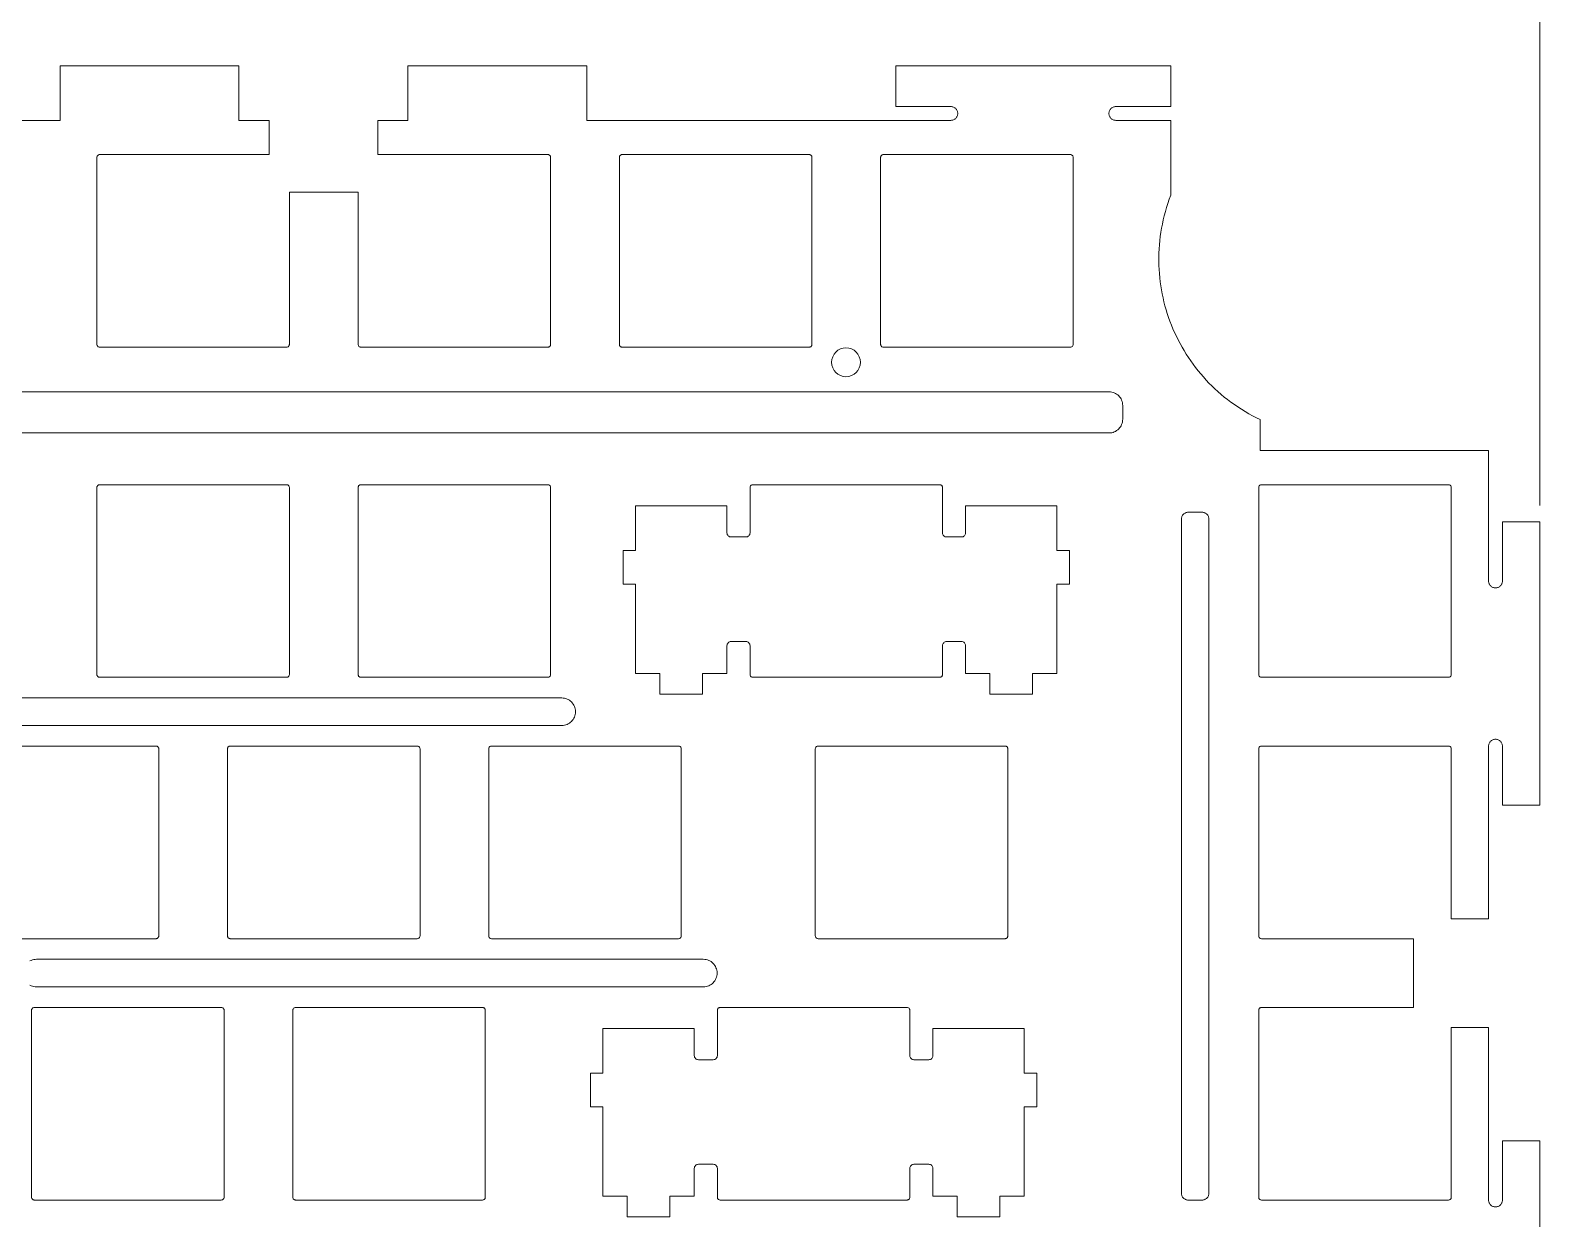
# Model space of a CAD drawing. Header units: millimetres. Extents: x 0 to 2822, y 422 to 2401.
# Drawn here: x 1634.9 to 2076.9, y 1585.1 to 1932.9 of the extents above; entities that cross this region are included whole.
import ezdxf

# ---------------------------------------------------------------- set-up
doc = ezdxf.new("R2010")
doc.units = ezdxf.units.MM

msp = doc.modelspace()

# ---------------------------------------------------------------- linework, layer by layer
at = {"color": 4, "lineweight": 0, "true_color": 0x00ffff}
msp.add_lwpolyline([(2076.881341, 1793.865687), (2076.881341, 2054.970631)], dxfattribs=at)
at = {"color": 7, "lineweight": 0}
for points in [[(1643.628885, 1922.451987), (1643.628885, 1906.540651)], [(1695.966431, 1922.451987), (1643.629026, 1922.451987)], [(1695.966431, 1906.540651), (1695.966431, 1922.451987)], [(1745.485883, 1922.451987), (1745.485883, 1906.540651)], [(1797.823783, 1922.451987), (1745.486024, 1922.451987)], [(1797.823783, 1906.540651), (1797.823783, 1922.451987)], [(1888.327475, 1922.452164), (1888.327475, 1910.566727)], [(1968.846922, 1922.452164), (1888.327511, 1922.452164)], [(1968.846922, 1922.452164), (1968.846922, 1910.566727)], [(1904.431569, 1910.566763), (1888.327616, 1910.566763)], [(1904.431216, 1906.540651), (1904.637013, 1906.551045), (1904.836877, 1906.581552), (1905.029795, 1906.63116), (1905.214752, 1906.698855), (1905.390737, 1906.783627), (1905.556735, 1906.884463), (1905.711734, 1907.000349), (1905.854719, 1907.130275), (1905.984677, 1907.273227), (1906.100596, 1907.428194), (1906.201461, 1907.594162), (1906.28626, 1907.77012), (1906.353978, 1907.955055), (1906.403603, 1908.147956), (1906.434121, 1908.347808), (1906.444519, 1908.553601), (1906.434121, 1908.759398), (1906.403603, 1908.959262), (1906.353978, 1909.152179), (1906.28626, 1909.337137), (1906.201461, 1909.513122), (1906.100596, 1909.67912), (1905.984677, 1909.834118), (1905.854719, 1909.977104), (1905.711734, 1910.107062), (1905.556735, 1910.222981), (1905.390737, 1910.323846), (1905.214752, 1910.408644), (1905.029795, 1910.476363), (1904.836877, 1910.525988), (1904.637013, 1910.556506), (1904.431216, 1910.566904)], [(1952.743181, 1910.566763), (1952.537388, 1910.556369), (1952.337535, 1910.525861), (1952.144635, 1910.476252), (1951.9597, 1910.408553), (1951.783742, 1910.323776), (1951.617773, 1910.222933), (1951.462807, 1910.107035), (1951.319855, 1909.977095), (1951.189929, 1909.834124), (1951.074042, 1909.679134), (1950.973207, 1909.513137), (1950.888435, 1909.337145), (1950.820739, 1909.152169), (1950.771131, 1908.959222), (1950.740624, 1908.759315), (1950.730231, 1908.55346), (1950.740624, 1908.347667), (1950.771131, 1908.147814), (1950.820739, 1907.954914), (1950.888435, 1907.769979), (1950.973207, 1907.594021), (1951.074042, 1907.428053), (1951.189929, 1907.273086), (1951.319855, 1907.130134), (1951.462807, 1907.000208), (1951.617773, 1906.884322), (1951.783742, 1906.783486), (1951.9597, 1906.698714), (1952.144635, 1906.631018), (1952.337535, 1906.581411), (1952.537388, 1906.550904), (1952.743181, 1906.54051)], [(1968.846922, 1910.566763), (1952.743322, 1910.566763)], [(1477.154639, 1906.540651), (1643.629061, 1906.540651)], [(1695.966431, 1906.540651), (1704.823623, 1906.540651)], [(1704.823764, 1906.540651), (1704.823764, 1896.527054)], [(1736.628868, 1906.540651), (1745.485707, 1906.540651)], [(1736.628868, 1896.526948), (1736.628868, 1906.540545)], [(1797.823783, 1906.540651), (1904.431463, 1906.540651)], [(1952.743181, 1906.540651), (1968.846781, 1906.540651)], [(1968.846922, 1906.540651), (1968.846922, 1884.617982)], [(1655.203347, 1896.526948), (1655.041136, 1896.510602), (1654.890036, 1896.463718), (1654.753291, 1896.389524), (1654.63414, 1896.291248), (1654.535826, 1896.17212), (1654.461588, 1896.035369), (1654.414668, 1895.884222), (1654.398308, 1895.721909)], [(1655.203347, 1896.526948), (1704.823658, 1896.526948)], [(1736.628868, 1896.526948), (1786.450615, 1896.526948)], [(1787.255584, 1895.721839), (1787.239238, 1895.88405), (1787.192354, 1896.035149), (1787.118159, 1896.171895), (1787.019884, 1896.291046), (1786.900756, 1896.38936), (1786.764004, 1896.463598), (1786.612858, 1896.510517), (1786.450545, 1896.526878)], [(1808.190757, 1896.526948), (1808.028445, 1896.510588), (1807.877298, 1896.463669), (1807.740546, 1896.389431), (1807.621418, 1896.291116), (1807.523143, 1896.171965), (1807.448949, 1896.03522), (1807.402064, 1895.884121), (1807.385719, 1895.721909)], [(1808.190757, 1896.526948), (1862.943985, 1896.526948)], [(1863.74913, 1895.721839), (1863.732784, 1895.88405), (1863.6859, 1896.035149), (1863.611706, 1896.171895), (1863.51343, 1896.291046), (1863.394302, 1896.38936), (1863.257551, 1896.463598), (1863.106404, 1896.510517), (1862.944091, 1896.526878)], [(1884.684269, 1896.526948), (1884.521956, 1896.510588), (1884.370809, 1896.463669), (1884.234057, 1896.389431), (1884.114929, 1896.291116), (1884.016654, 1896.171965), (1883.94246, 1896.03522), (1883.895575, 1895.884121), (1883.87923, 1895.721909)], [(1884.684269, 1896.526948), (1939.437496, 1896.526948)], [(1940.242641, 1895.721839), (1940.226296, 1895.88405), (1940.179411, 1896.035149), (1940.105217, 1896.171895), (1940.006941, 1896.291046), (1939.887814, 1896.38936), (1939.751062, 1896.463598), (1939.599915, 1896.510517), (1939.437602, 1896.526878)], [(1654.398238, 1840.968611), (1654.398238, 1895.721839)], [(1787.255584, 1895.721839), (1787.255584, 1840.968258)], [(1807.385648, 1840.968434), (1807.385648, 1895.722015)], [(1863.74913, 1895.721839), (1863.74913, 1840.968258)], [(1883.879159, 1840.968434), (1883.879159, 1895.722015)], [(1940.242641, 1895.721839), (1940.242641, 1840.968258)], [(1730.891749, 1885.508499), (1710.761896, 1885.508499)], [(1710.762073, 1885.508499), (1710.762073, 1840.96854)], [(1730.891749, 1840.968434), (1730.891749, 1885.508393)], [(1968.846922, 1884.618299), (1968.400673, 1883.426526), (1967.98543, 1882.230387), (1967.601008, 1881.030347), (1967.247219, 1879.826872), (1966.923879, 1878.620428), (1966.630802, 1877.411481), (1966.367801, 1876.200496), (1966.134691, 1874.98794), (1965.931286, 1873.774278), (1965.757399, 1872.559975), (1965.612846, 1871.345499), (1965.49744, 1870.131314), (1965.410995, 1868.917886), (1965.353326, 1867.705681), (1965.324246, 1866.495166), (1965.32357, 1865.286805), (1965.351112, 1864.081064), (1965.406685, 1862.87841), (1965.490105, 1861.679308), (1965.601185, 1860.484224), (1965.739739, 1859.293623), (1965.905581, 1858.107972), (1966.098526, 1856.927737), (1966.318388, 1855.753382), (1966.56498, 1854.585374), (1966.838117, 1853.424179), (1967.137613, 1852.270263), (1967.463282, 1851.124091), (1967.814939, 1849.986129), (1968.192396, 1848.856842), (1968.595469, 1847.736698), (1969.023972, 1846.626161), (1969.477718, 1845.525697), (1969.956523, 1844.435773), (1970.460199, 1843.356853), (1970.988561, 1842.289404), (1971.541423, 1841.233891), (1972.118599, 1840.190781), (1972.719904, 1839.160539), (1973.345152, 1838.14363), (1973.994156, 1837.140522), (1974.666731, 1836.151678), (1975.36269, 1835.177567), (1976.081849, 1834.218652), (1976.824021, 1833.2754), (1977.58902, 1832.348276), (1978.37666, 1831.437747), (1979.186756, 1830.544279), (1980.019121, 1829.668336), (1980.87357, 1828.810386), (1981.749917, 1827.970893), (1982.647975, 1827.150323), (1983.56756, 1826.349143), (1984.508485, 1825.567817), (1985.470564, 1824.806813), (1986.453612, 1824.066595), (1987.457442, 1823.34763), (1988.481869, 1822.650383), (1989.526706, 1821.97532), (1990.591769, 1821.322907), (1991.67687, 1820.693609), (1992.781825, 1820.087893), (1993.906446, 1819.506224), (1995.050549, 1818.949069)], [(1654.398238, 1840.968611), (1654.414598, 1840.806283), (1654.461517, 1840.655096), (1654.535755, 1840.518288), (1654.63407, 1840.399095), (1654.75322, 1840.300755), (1654.889966, 1840.226504), (1655.041065, 1840.17958), (1655.203277, 1840.163219)], [(1709.956963, 1840.16329), (1655.203382, 1840.16329)], [(1709.956963, 1840.16329), (1710.119175, 1840.17965), (1710.270274, 1840.226575), (1710.407019, 1840.300826), (1710.52617, 1840.399166), (1710.624485, 1840.518358), (1710.698722, 1840.655167), (1710.745642, 1840.806353), (1710.762002, 1840.968681)], [(1730.891749, 1840.968434), (1730.90811, 1840.806223), (1730.955034, 1840.655124), (1731.029285, 1840.518378), (1731.127625, 1840.399228), (1731.246818, 1840.300913), (1731.383626, 1840.226675), (1731.534812, 1840.179756), (1731.697141, 1840.163396)], [(1786.450474, 1840.16329), (1731.697246, 1840.16329)], [(1786.450474, 1840.16329), (1786.612787, 1840.17965), (1786.763934, 1840.226569), (1786.900685, 1840.300807), (1787.019813, 1840.399122), (1787.118089, 1840.518272), (1787.192283, 1840.655018), (1787.239167, 1840.806117), (1787.255513, 1840.968329)], [(1807.385648, 1840.968434), (1807.401994, 1840.806223), (1807.448878, 1840.655124), (1807.523072, 1840.518378), (1807.621348, 1840.399228), (1807.740476, 1840.300913), (1807.877227, 1840.226675), (1808.028374, 1840.179756), (1808.190687, 1840.163396)], [(1862.943985, 1840.16329), (1808.190758, 1840.16329)], [(1862.943985, 1840.16329), (1863.106298, 1840.17965), (1863.257445, 1840.226569), (1863.394197, 1840.300807), (1863.513325, 1840.399122), (1863.6116, 1840.518272), (1863.685794, 1840.655018), (1863.732679, 1840.806117), (1863.749024, 1840.968329)], [(1883.879159, 1840.968434), (1883.895505, 1840.806223), (1883.942389, 1840.655124), (1884.016583, 1840.518378), (1884.114859, 1840.399228), (1884.233987, 1840.300913), (1884.370738, 1840.226675), (1884.521885, 1840.179756), (1884.684198, 1840.163396)], [(1939.437532, 1840.16329), (1884.684304, 1840.16329)], [(1939.437532, 1840.16329), (1939.599845, 1840.17965), (1939.750991, 1840.226569), (1939.887743, 1840.300807), (1940.006871, 1840.399122), (1940.105146, 1840.518272), (1940.179341, 1840.655018), (1940.226225, 1840.806117), (1940.242571, 1840.968329)], [(1950.730195, 1827.119296), (1628.651845, 1827.119296)], [(1954.756131, 1823.093361), (1954.735347, 1823.505005), (1954.674343, 1823.904753), (1954.575144, 1824.290583), (1954.439772, 1824.660471), (1954.270249, 1825.012395), (1954.0686, 1825.34433), (1953.836848, 1825.654255), (1953.577015, 1825.940145), (1953.291125, 1826.199978), (1952.9812, 1826.431731), (1952.649265, 1826.63338), (1952.297341, 1826.802902), (1951.927453, 1826.938274), (1951.541623, 1827.037474), (1951.141874, 1827.098477), (1950.730231, 1827.119261)], [(1954.756131, 1819.067426), (1954.756131, 1823.093326)], [(1950.730195, 1815.04149), (1951.141839, 1815.062274), (1951.541588, 1815.123278), (1951.927418, 1815.222477), (1952.297306, 1815.357849), (1952.649229, 1815.527371), (1952.981165, 1815.72902), (1953.291089, 1815.960773), (1953.57698, 1816.220606), (1953.836813, 1816.506496), (1954.068565, 1816.816421), (1954.270214, 1817.148356), (1954.439736, 1817.50028), (1954.575109, 1817.870168), (1954.674308, 1818.255998), (1954.735311, 1818.655746), (1954.756095, 1819.06739)], [(1995.050655, 1809.895556), (1995.050655, 1818.948892)], [(1628.652022, 1815.04149), (1950.730372, 1815.04149)], [(2061.895835, 1809.895556), (1995.050796, 1809.895556)], [(2061.895835, 1809.895556), (2061.895835, 1771.722531)], [(1654.398238, 1744.345882), (1654.398238, 1799.09911)], [(1655.203347, 1799.904431), (1655.041136, 1799.88807), (1654.890036, 1799.841146), (1654.753291, 1799.766895), (1654.63414, 1799.668555), (1654.535826, 1799.549362), (1654.461588, 1799.412554), (1654.414668, 1799.261367), (1654.398308, 1799.099039)], [(1709.956963, 1799.904431), (1655.203382, 1799.904431)], [(1710.762073, 1799.099145), (1710.745712, 1799.261473), (1710.698793, 1799.41266), (1710.624555, 1799.549468), (1710.526241, 1799.668661), (1710.40709, 1799.767001), (1710.270344, 1799.841252), (1710.119245, 1799.888176), (1709.957034, 1799.904537)], [(1710.762073, 1799.099145), (1710.762073, 1744.345917)], [(1730.891749, 1744.345882), (1730.891749, 1799.09911)], [(1731.697211, 1799.904431), (1731.534883, 1799.88807), (1731.383696, 1799.841146), (1731.246888, 1799.766895), (1731.127695, 1799.668555), (1731.029355, 1799.549362), (1730.955104, 1799.412554), (1730.90818, 1799.261367), (1730.891819, 1799.099039)], [(1786.450474, 1799.904431), (1731.697246, 1799.904431)], [(1787.255584, 1799.099145), (1787.239238, 1799.261473), (1787.192354, 1799.41266), (1787.118159, 1799.549468), (1787.019884, 1799.668661), (1786.900756, 1799.767001), (1786.764004, 1799.841252), (1786.612858, 1799.888176), (1786.450545, 1799.904537)], [(1787.255584, 1799.099145), (1787.255584, 1744.345917)], [(1845.632404, 1785.813146), (1845.632404, 1799.09911)], [(1846.437513, 1799.904431), (1846.2752, 1799.88807), (1846.124053, 1799.841146), (1845.987302, 1799.766895), (1845.868174, 1799.668555), (1845.769898, 1799.549362), (1845.695704, 1799.412554), (1845.64882, 1799.261367), (1845.632474, 1799.099039)], [(1901.190741, 1799.904431), (1846.437513, 1799.904431)], [(1901.995886, 1799.099145), (1901.97954, 1799.261473), (1901.932656, 1799.41266), (1901.858461, 1799.549468), (1901.760186, 1799.668661), (1901.641058, 1799.767001), (1901.504306, 1799.841252), (1901.35316, 1799.888176), (1901.190847, 1799.904537)], [(1901.995886, 1799.099145), (1901.995886, 1785.813181)], [(1994.593491, 1744.345035), (1994.593491, 1799.098263)], [(1995.3986, 1799.903584), (1995.236287, 1799.887223), (1995.08514, 1799.840299), (1994.948389, 1799.766048), (1994.829261, 1799.667708), (1994.730985, 1799.548515), (1994.656791, 1799.411707), (1994.609907, 1799.260521), (1994.593561, 1799.098192)], [(1995.3986, 1799.903584), (2050.151828, 1799.903584)], [(2050.957325, 1799.098298), (2050.940965, 1799.260626), (2050.89404, 1799.411813), (2050.819789, 1799.548621), (2050.721449, 1799.667814), (2050.602257, 1799.766154), (2050.465448, 1799.840405), (2050.314262, 1799.887329), (2050.151934, 1799.90369)], [(2050.957325, 1799.098298), (2050.957325, 1744.345071)], [(1838.888633, 1793.764581), (1812.115975, 1793.764581)], [(1812.116081, 1793.764581), (1812.116081, 1780.680406)], [(1838.888633, 1785.813287), (1838.888633, 1793.764545)], [(1935.512173, 1793.764581), (1908.739515, 1793.764581)], [(1908.739656, 1793.764581), (1908.739656, 1785.813322)], [(1935.512173, 1780.6803), (1935.512173, 1793.764475)], [(1973.960471, 1791.851537), (1973.754678, 1791.841143), (1973.554825, 1791.810636), (1973.361925, 1791.761029), (1973.17699, 1791.693333), (1973.001032, 1791.608561), (1972.835064, 1791.507726), (1972.680097, 1791.391839), (1972.537145, 1791.261913), (1972.407219, 1791.118961), (1972.291332, 1790.963994), (1972.190497, 1790.798026), (1972.105725, 1790.622068), (1972.038029, 1790.437133), (1971.988422, 1790.244233), (1971.957915, 1790.04438), (1971.947521, 1789.838587)], [(1973.960471, 1791.851537), (1977.986371, 1791.851537)], [(1979.999391, 1789.838552), (1979.988997, 1790.044345), (1979.958491, 1790.244197), (1979.908883, 1790.437098), (1979.841187, 1790.622033), (1979.756415, 1790.797991), (1979.65558, 1790.963959), (1979.539693, 1791.118926), (1979.409767, 1791.261878), (1979.266815, 1791.391804), (1979.111849, 1791.50769), (1978.94588, 1791.608526), (1978.769922, 1791.693298), (1978.584987, 1791.760994), (1978.392087, 1791.810601), (1978.192234, 1791.841108), (1977.986441, 1791.851502)], [(1838.888633, 1785.813287), (1838.913174, 1785.569853), (1838.983558, 1785.343117), (1839.094927, 1785.137936), (1839.242425, 1784.959168), (1839.421193, 1784.81167), (1839.626374, 1784.700301), (1839.85311, 1784.629917), (1840.096544, 1784.605376)], [(1844.424528, 1784.605446), (1844.667962, 1784.629986), (1844.894698, 1784.700366), (1845.099879, 1784.811722), (1845.278647, 1784.959194), (1845.426145, 1785.13792), (1845.537514, 1785.343039), (1845.607898, 1785.569687), (1845.632439, 1785.813005)], [(1901.995886, 1785.813287), (1902.020426, 1785.569853), (1902.09081, 1785.343117), (1902.20218, 1785.137936), (1902.349678, 1784.959168), (1902.528446, 1784.81167), (1902.733627, 1784.700301), (1902.960363, 1784.629917), (1903.203797, 1784.605376)], [(1907.531816, 1784.605446), (1907.775249, 1784.629987), (1908.001986, 1784.700371), (1908.207167, 1784.811741), (1908.385935, 1784.959238), (1908.533432, 1785.138006), (1908.644802, 1785.343187), (1908.715186, 1785.569924), (1908.739727, 1785.813357)], [(1971.947521, 1592.566524), (1971.947521, 1789.838446)], [(1979.999391, 1592.566524), (1979.999391, 1789.838446)], [(2065.921771, 1771.722849), (2065.921771, 1789.03436)], [(2076.881341, 1789.034466), (2065.921947, 1789.034466)], [(2076.881341, 1706.099303), (2076.881341, 1789.034536)], [(1844.424528, 1784.605446), (1840.096297, 1784.605446)], [(1907.531816, 1784.605446), (1903.203585, 1784.605446)], [(1808.492524, 1780.6803), (1808.492524, 1770.816633)], [(1812.116081, 1780.6803), (1808.4927, 1780.6803)], [(1939.13573, 1780.6803), (1935.51235, 1780.6803)], [(1939.13573, 1770.816633), (1939.13573, 1780.6803)], [(1808.492524, 1770.816633), (1812.115904, 1770.816633)], [(1812.116081, 1770.816633), (1812.116081, 1744.647577)], [(1935.512173, 1744.647683), (1935.512173, 1770.816739)], [(1935.512173, 1770.816633), (1939.135554, 1770.816633)], [(2061.895835, 1771.722708), (2061.906229, 1771.516915), (2061.936736, 1771.317062), (2061.986344, 1771.124162), (2062.05404, 1770.939227), (2062.138811, 1770.763269), (2062.239647, 1770.5973), (2062.355534, 1770.442334), (2062.485459, 1770.299381), (2062.628411, 1770.169456), (2062.783378, 1770.053569), (2062.949346, 1769.952734), (2063.125304, 1769.867962), (2063.31024, 1769.800266), (2063.50314, 1769.750658), (2063.702992, 1769.720151), (2063.908785, 1769.709758), (2064.114578, 1769.720151), (2064.314431, 1769.750658), (2064.507331, 1769.800266), (2064.692266, 1769.867962), (2064.868224, 1769.952734), (2065.034193, 1770.053569), (2065.189159, 1770.169456), (2065.332111, 1770.299381), (2065.462037, 1770.442334), (2065.577924, 1770.5973), (2065.678759, 1770.763269), (2065.763531, 1770.939227), (2065.831227, 1771.124162), (2065.880834, 1771.317062), (2065.911341, 1771.516915), (2065.921735, 1771.722708)], [(1840.096474, 1754.008183), (1839.85304, 1753.983642), (1839.626304, 1753.913258), (1839.421123, 1753.801889), (1839.242355, 1753.654391), (1839.094857, 1753.475623), (1838.983487, 1753.270442), (1838.913103, 1753.043706), (1838.888562, 1752.800272)], [(1838.888633, 1744.647683), (1838.888633, 1752.800378)], [(1840.096474, 1754.008183), (1844.424704, 1754.008183)], [(1845.632404, 1752.800343), (1845.607863, 1753.043762), (1845.537479, 1753.270463), (1845.426109, 1753.475601), (1845.278612, 1753.654329), (1845.099844, 1753.801804), (1844.894663, 1753.91318), (1844.667926, 1753.983612), (1844.424492, 1754.008254)], [(1845.632404, 1744.345882), (1845.632404, 1752.800201)], [(1903.203726, 1754.008183), (1902.960292, 1753.983642), (1902.733556, 1753.913258), (1902.528375, 1753.801889), (1902.349607, 1753.654391), (1902.202109, 1753.475623), (1902.09074, 1753.270442), (1902.020356, 1753.043706), (1901.995815, 1752.800272)], [(1901.995886, 1752.800343), (1901.995886, 1744.346023)], [(1903.203726, 1754.008183), (1907.531957, 1754.008183)], [(1908.739656, 1752.800343), (1908.715115, 1753.043776), (1908.644731, 1753.270513), (1908.533362, 1753.475694), (1908.385864, 1753.654462), (1908.207096, 1753.801959), (1908.001915, 1753.913329), (1907.775179, 1753.983713), (1907.531745, 1754.008254)], [(1908.739656, 1752.800343), (1908.739656, 1744.647648)], [(1654.398238, 1744.345882), (1654.414598, 1744.183554), (1654.461517, 1744.032367), (1654.535755, 1743.895559), (1654.63407, 1743.776366), (1654.75322, 1743.678026), (1654.889966, 1743.603775), (1655.041065, 1743.556851), (1655.203277, 1743.54049)], [(1655.203347, 1743.540596), (1709.956928, 1743.540596)], [(1709.956963, 1743.540596), (1710.119175, 1743.556957), (1710.270274, 1743.603881), (1710.407019, 1743.678132), (1710.52617, 1743.776472), (1710.624485, 1743.895665), (1710.698722, 1744.032473), (1710.745642, 1744.18366), (1710.762002, 1744.345988)], [(1730.891749, 1744.345882), (1730.90811, 1744.183554), (1730.955034, 1744.032367), (1731.029285, 1743.895559), (1731.127625, 1743.776366), (1731.246818, 1743.678026), (1731.383626, 1743.603775), (1731.534812, 1743.556851), (1731.697141, 1743.54049)], [(1731.697211, 1743.540596), (1786.450439, 1743.540596)], [(1786.450474, 1743.540596), (1786.612787, 1743.556957), (1786.763934, 1743.603881), (1786.900685, 1743.678132), (1787.019813, 1743.776472), (1787.118089, 1743.895665), (1787.192283, 1744.032473), (1787.239167, 1744.18366), (1787.255513, 1744.345988)], [(1812.116081, 1744.647683), (1819.2623, 1744.647683)], [(1819.262265, 1744.647683), (1819.262265, 1738.608833)], [(1831.742802, 1744.647683), (1838.888668, 1744.647683)], [(1831.742802, 1738.608763), (1831.742802, 1744.647613)], [(1845.632404, 1744.345882), (1845.648749, 1744.183554), (1845.695634, 1744.032367), (1845.769828, 1743.895559), (1845.868103, 1743.776366), (1845.987231, 1743.678026), (1846.123983, 1743.603775), (1846.27513, 1743.556851), (1846.437442, 1743.54049)], [(1846.437513, 1743.540596), (1901.190741, 1743.540596)], [(1901.190741, 1743.540596), (1901.353054, 1743.556957), (1901.5042, 1743.603881), (1901.640952, 1743.678132), (1901.76008, 1743.776472), (1901.858356, 1743.895665), (1901.93255, 1744.032473), (1901.979434, 1744.18366), (1901.99578, 1744.345988)], [(1908.739656, 1744.647683), (1915.885523, 1744.647683)], [(1915.885452, 1744.647683), (1915.885452, 1738.608833)], [(1928.366024, 1744.647683), (1935.512244, 1744.647683)], [(1928.366024, 1738.608763), (1928.366024, 1744.647613)], [(1994.593491, 1744.345035), (1994.609836, 1744.182707), (1994.65672, 1744.031521), (1994.730915, 1743.894712), (1994.82919, 1743.77552), (1994.948318, 1743.677179), (1995.08507, 1743.602929), (1995.236217, 1743.556004), (1995.398529, 1743.539644)], [(2050.151863, 1743.539749), (1995.398635, 1743.539749)], [(2050.151863, 1743.539749), (2050.314191, 1743.55611), (2050.465378, 1743.603034), (2050.602186, 1743.677285), (2050.721379, 1743.775625), (2050.819719, 1743.894818), (2050.89397, 1744.031626), (2050.940894, 1744.182813), (2050.957255, 1744.345141)], [(1790.496059, 1737.501711), (1498.612665, 1737.501711)], [(1790.496059, 1729.449805), (1790.907707, 1729.470589), (1791.307467, 1729.531592), (1791.693314, 1729.630792), (1792.063225, 1729.766164), (1792.415175, 1729.935686), (1792.74714, 1730.137335), (1793.057097, 1730.369088), (1793.34302, 1730.628921), (1793.602886, 1730.914811), (1793.83467, 1731.224735), (1794.036349, 1731.556671), (1794.205898, 1731.908594), (1794.341293, 1732.278483), (1794.44051, 1732.664313), (1794.501524, 1733.064061), (1794.522312, 1733.475705), (1794.501524, 1733.887349), (1794.44051, 1734.287097), (1794.341293, 1734.672927), (1794.205898, 1735.042816), (1794.036349, 1735.394739), (1793.83467, 1735.726675), (1793.602886, 1736.036599), (1793.34302, 1736.322489), (1793.057097, 1736.582322), (1792.74714, 1736.814075), (1792.415175, 1737.015724), (1792.063225, 1737.185246), (1791.693314, 1737.320618), (1791.307467, 1737.419818), (1790.907707, 1737.480821), (1790.496059, 1737.501605)], [(1819.262265, 1738.608763), (1831.742837, 1738.608763)], [(1915.885452, 1738.608763), (1928.366024, 1738.608763)], [(1498.612735, 1729.449805), (1790.49613, 1729.449805)], [(2065.921771, 1723.411096), (2065.911377, 1723.616889), (2065.880869, 1723.816742), (2065.83126, 1724.009642), (2065.763561, 1724.194577), (2065.678784, 1724.370535), (2065.57794, 1724.536503), (2065.462043, 1724.69147), (2065.332103, 1724.834422), (2065.189132, 1724.964348), (2065.034142, 1725.080235), (2064.868145, 1725.18107), (2064.692153, 1725.265842), (2064.507177, 1725.333538), (2064.31423, 1725.383145), (2064.114323, 1725.413652), (2063.908468, 1725.424046), (2063.702737, 1725.413652), (2063.502939, 1725.383145), (2063.310086, 1725.333538), (2063.125191, 1725.265842), (2062.949267, 1725.18107), (2062.783327, 1725.080235), (2062.628384, 1724.964348), (2062.48545, 1724.834422), (2062.355539, 1724.69147), (2062.239664, 1724.536503), (2062.138836, 1724.370535), (2062.054069, 1724.194577), (2061.986377, 1724.009642), (2061.936771, 1723.816742), (2061.906264, 1723.616889), (2061.895871, 1723.411096)], [(1671.710208, 1723.410743), (1616.956627, 1723.410743)], [(1672.515317, 1722.605634), (1672.498957, 1722.767846), (1672.452037, 1722.918945), (1672.3778, 1723.05569), (1672.279485, 1723.174841), (1672.160334, 1723.273156), (1672.023589, 1723.347393), (1671.87249, 1723.394313), (1671.710278, 1723.410673)], [(1672.515317, 1722.605634), (1672.515317, 1667.852053)], [(1692.644993, 1667.852194), (1692.644993, 1722.605775)], [(1693.450456, 1723.410743), (1693.288127, 1723.394383), (1693.136941, 1723.347464), (1693.000133, 1723.273226), (1692.88094, 1723.174911), (1692.7826, 1723.055761), (1692.708349, 1722.919015), (1692.661425, 1722.767916), (1692.645064, 1722.605704)], [(1748.203719, 1723.410743), (1693.450491, 1723.410743)], [(1749.008828, 1722.605634), (1748.992482, 1722.767846), (1748.945598, 1722.918945), (1748.871404, 1723.05569), (1748.773128, 1723.174841), (1748.654, 1723.273156), (1748.517249, 1723.347393), (1748.366102, 1723.394313), (1748.203789, 1723.410673)], [(1749.008828, 1722.605634), (1749.008828, 1667.852053)], [(1769.138857, 1667.852194), (1769.138857, 1722.605775)], [(1769.944002, 1723.410743), (1769.781689, 1723.394383), (1769.630542, 1723.347464), (1769.493791, 1723.273226), (1769.374663, 1723.174911), (1769.276387, 1723.055761), (1769.202193, 1722.919015), (1769.155309, 1722.767916), (1769.138963, 1722.605704)], [(1824.69723, 1723.410743), (1769.944002, 1723.410743)], [(1825.502339, 1722.605634), (1825.485994, 1722.767846), (1825.439109, 1722.918945), (1825.364915, 1723.05569), (1825.26664, 1723.174841), (1825.147512, 1723.273156), (1825.01076, 1723.347393), (1824.859613, 1723.394313), (1824.6973, 1723.410673)], [(1825.502339, 1722.605634), (1825.502339, 1667.852053)], [(1864.755781, 1667.852194), (1864.755781, 1722.605775)], [(1865.560891, 1723.410743), (1865.398578, 1723.394383), (1865.247431, 1723.347464), (1865.11068, 1723.273226), (1864.991552, 1723.174911), (1864.893276, 1723.055761), (1864.819082, 1722.919015), (1864.772198, 1722.767916), (1864.755852, 1722.605704)], [(1920.314154, 1723.410743), (1865.560926, 1723.410743)], [(1921.119263, 1722.605634), (1921.102918, 1722.767846), (1921.056033, 1722.918945), (1920.981839, 1723.05569), (1920.883564, 1723.174841), (1920.764436, 1723.273156), (1920.627684, 1723.347393), (1920.476537, 1723.394313), (1920.314224, 1723.410673)], [(1921.119263, 1722.605634), (1921.119263, 1667.852053)], [(1994.593491, 1667.852194), (1994.593491, 1722.605775)], [(1995.3986, 1723.410743), (1995.236287, 1723.394383), (1995.08514, 1723.347464), (1994.948389, 1723.273226), (1994.829261, 1723.174911), (1994.730985, 1723.055761), (1994.656791, 1722.919015), (1994.609907, 1722.767916), (1994.593561, 1722.605704)], [(1995.3986, 1723.410743), (2050.151828, 1723.410743)], [(2050.956972, 1722.605634), (2050.940627, 1722.767846), (2050.893743, 1722.918945), (2050.819548, 1723.05569), (2050.721273, 1723.174841), (2050.602145, 1723.273156), (2050.465393, 1723.347393), (2050.314247, 1723.394313), (2050.151934, 1723.410673)], [(2050.956972, 1722.605634), (2050.956972, 1672.883723)], [(2061.895835, 1723.41092), (2061.895835, 1672.883617)], [(2065.921771, 1706.099303), (2065.921771, 1723.411167)], [(2065.921771, 1706.099303), (2076.881165, 1706.099303)], [(2061.895835, 1672.883582), (2050.956902, 1672.883582)], [(1616.956592, 1667.047085), (1671.710172, 1667.047085)], [(1671.710208, 1667.047085), (1671.872419, 1667.063445), (1672.023518, 1667.110365), (1672.160264, 1667.184602), (1672.279414, 1667.282917), (1672.377729, 1667.402068), (1672.451967, 1667.538813), (1672.498886, 1667.689912), (1672.515246, 1667.852124)], [(1692.644993, 1667.852194), (1692.661354, 1667.689983), (1692.708278, 1667.538884), (1692.782529, 1667.402138), (1692.880869, 1667.282988), (1693.000062, 1667.184673), (1693.13687, 1667.110435), (1693.288057, 1667.063516), (1693.450385, 1667.047156)], [(1693.450456, 1667.047085), (1748.203683, 1667.047085)], [(1748.203719, 1667.047085), (1748.366032, 1667.063445), (1748.517178, 1667.110365), (1748.65393, 1667.184602), (1748.773058, 1667.282917), (1748.871333, 1667.402068), (1748.945528, 1667.538813), (1748.992412, 1667.689912), (1749.008757, 1667.852124)], [(1769.138857, 1667.852194), (1769.155203, 1667.689983), (1769.202087, 1667.538884), (1769.276281, 1667.402138), (1769.374557, 1667.282988), (1769.493685, 1667.184673), (1769.630437, 1667.110435), (1769.781583, 1667.063516), (1769.943896, 1667.047156)], [(1769.944002, 1667.047085), (1824.69723, 1667.047085)], [(1824.69723, 1667.047085), (1824.859543, 1667.063445), (1825.010689, 1667.110365), (1825.147441, 1667.184602), (1825.266569, 1667.282917), (1825.364844, 1667.402068), (1825.439039, 1667.538813), (1825.485923, 1667.689912), (1825.502269, 1667.852124)], [(1864.755781, 1667.852194), (1864.772127, 1667.689983), (1864.819011, 1667.538884), (1864.893206, 1667.402138), (1864.991481, 1667.282988), (1865.110609, 1667.184673), (1865.247361, 1667.110435), (1865.398507, 1667.063516), (1865.56082, 1667.047156)], [(1865.560891, 1667.047085), (1920.314119, 1667.047085)], [(1920.314154, 1667.047085), (1920.476467, 1667.063445), (1920.627613, 1667.110365), (1920.764365, 1667.184602), (1920.883493, 1667.282917), (1920.981769, 1667.402068), (1921.055963, 1667.538813), (1921.102847, 1667.689912), (1921.119193, 1667.852124)], [(1994.593491, 1667.852194), (1994.609836, 1667.689983), (1994.65672, 1667.538884), (1994.730915, 1667.402138), (1994.82919, 1667.282988), (1994.948318, 1667.184673), (1995.08507, 1667.110435), (1995.236217, 1667.063516), (1995.398529, 1667.047156)], [(2039.939229, 1667.047085), (1995.398565, 1667.047085)], [(2039.939229, 1646.917232), (2039.939229, 1667.047085)], [(1636.703892, 1661.008164), (1636.292248, 1660.98738), (1635.8925, 1660.926376), (1635.50667, 1660.827175), (1635.136782, 1660.6918), (1634.784858, 1660.522272)], [(1831.963641, 1661.008164), (1636.703963, 1661.008164)], [(1831.963641, 1652.956118), (1832.375288, 1652.976902), (1832.775048, 1653.037905), (1833.160895, 1653.137104), (1833.530806, 1653.272476), (1833.882756, 1653.441999), (1834.214722, 1653.643648), (1834.524678, 1653.8754), (1834.810601, 1654.135233), (1835.070467, 1654.421123), (1835.302252, 1654.731048), (1835.50393, 1655.062983), (1835.673479, 1655.414907), (1835.808874, 1655.784795), (1835.908091, 1656.170625), (1835.969105, 1656.570374), (1835.989893, 1656.982018), (1835.969105, 1657.393665), (1835.908091, 1657.793425), (1835.808874, 1658.179272), (1835.673479, 1658.549183), (1835.50393, 1658.901133), (1835.302252, 1659.233099), (1835.070467, 1659.543055), (1834.810601, 1659.828978), (1834.524678, 1660.088844), (1834.214722, 1660.320629), (1833.882756, 1660.522307), (1833.530806, 1660.691856), (1833.160895, 1660.827251), (1832.775048, 1660.926468), (1832.375288, 1660.987482), (1831.963641, 1661.00827)], [(1634.784858, 1653.441964), (1635.136782, 1653.27242), (1635.50667, 1653.137029), (1635.8925, 1653.037813), (1636.292248, 1652.9768), (1636.703892, 1652.956012)], [(1636.703892, 1652.956118), (1831.96357, 1652.956118)], [(1635.27486, 1591.358683), (1635.27486, 1646.111911)], [(1636.079969, 1646.917232), (1635.917758, 1646.900871), (1635.766659, 1646.853947), (1635.629913, 1646.779696), (1635.510763, 1646.681356), (1635.412448, 1646.562163), (1635.33821, 1646.425355), (1635.291291, 1646.274169), (1635.274931, 1646.111841)], [(1690.833585, 1646.917232), (1636.080005, 1646.917232)], [(1691.638695, 1646.111911), (1691.622335, 1646.274239), (1691.575415, 1646.425426), (1691.501178, 1646.562234), (1691.402863, 1646.681427), (1691.283712, 1646.779767), (1691.146967, 1646.854018), (1690.995867, 1646.900942), (1690.833656, 1646.917303)], [(1691.638695, 1646.111911), (1691.638695, 1591.358683)], [(1711.768371, 1591.358683), (1711.768371, 1646.111911)], [(1712.573833, 1646.917232), (1712.411505, 1646.900871), (1712.260319, 1646.853947), (1712.12351, 1646.779696), (1712.004318, 1646.681356), (1711.905977, 1646.562163), (1711.831727, 1646.425355), (1711.784802, 1646.274169), (1711.768442, 1646.111841)], [(1767.327096, 1646.917232), (1712.573869, 1646.917232)], [(1768.132206, 1646.111911), (1768.11586, 1646.274239), (1768.068976, 1646.425426), (1767.994782, 1646.562234), (1767.896506, 1646.681427), (1767.777378, 1646.779767), (1767.640627, 1646.854018), (1767.48948, 1646.900942), (1767.327167, 1646.917303)], [(1768.132206, 1646.111911), (1768.132206, 1591.358683)], [(1836.070538, 1632.825912), (1836.070538, 1646.112229)], [(1836.875648, 1646.917232), (1836.713436, 1646.900872), (1836.562337, 1646.853953), (1836.425592, 1646.779715), (1836.306441, 1646.6814), (1836.208126, 1646.56225), (1836.133888, 1646.425504), (1836.086969, 1646.274405), (1836.070609, 1646.112193)], [(1891.629228, 1646.917232), (1836.875648, 1646.917232)], [(1892.434373, 1646.111911), (1892.418013, 1646.274239), (1892.371094, 1646.425426), (1892.296856, 1646.562234), (1892.198541, 1646.681427), (1892.07939, 1646.779767), (1891.942645, 1646.854018), (1891.791546, 1646.900942), (1891.629334, 1646.917303)], [(1892.434373, 1646.111911), (1892.434373, 1632.8263)], [(1994.593491, 1591.358683), (1994.593491, 1646.111911)], [(1995.3986, 1646.917232), (1995.236287, 1646.900871), (1995.08514, 1646.853947), (1994.948389, 1646.779696), (1994.829261, 1646.681356), (1994.730985, 1646.562163), (1994.656791, 1646.425355), (1994.609907, 1646.274169), (1994.593561, 1646.111841)], [(1995.3986, 1646.917232), (2039.939264, 1646.917232)], [(1829.327085, 1640.777523), (1802.554074, 1640.777523)], [(1802.554215, 1640.777523), (1802.554215, 1627.692995)], [(1829.327085, 1632.826088), (1829.327085, 1640.777699)], [(1925.950661, 1640.777523), (1899.17765, 1640.777523)], [(1899.177791, 1640.777523), (1899.177791, 1632.825912)], [(1925.950661, 1627.693066), (1925.950661, 1640.777594)], [(2050.957325, 1641.078478), (2061.895906, 1641.078478)], [(2050.957325, 1641.078478), (2050.957325, 1591.358683)], [(2061.895835, 1641.078478), (2061.895835, 1590.553644)], [(1829.327085, 1632.826088), (1829.351626, 1632.58267), (1829.42201, 1632.355973), (1829.53338, 1632.150849), (1829.680877, 1631.972146), (1829.859645, 1631.824713), (1830.064826, 1631.7134), (1830.291562, 1631.643056), (1830.534996, 1631.61853)], [(1834.862662, 1631.618424), (1830.534785, 1631.618424)], [(1834.862662, 1631.618424), (1835.106096, 1631.64295), (1835.332833, 1631.713294), (1835.538014, 1631.824607), (1835.716782, 1631.97204), (1835.864279, 1632.150743), (1835.975649, 1632.355868), (1836.046033, 1632.582564), (1836.070574, 1632.825983)], [(1892.434373, 1632.826265), (1892.458899, 1632.582831), (1892.529248, 1632.356095), (1892.640574, 1632.150914), (1892.788033, 1631.972146), (1892.966778, 1631.824648), (1893.171965, 1631.713278), (1893.398749, 1631.642894), (1893.642284, 1631.618354)], [(1897.96995, 1631.618424), (1893.642072, 1631.618424)], [(1897.96995, 1631.618424), (1898.213384, 1631.642964), (1898.44012, 1631.713343), (1898.645301, 1631.8247), (1898.824069, 1631.972172), (1898.971567, 1632.150898), (1899.082937, 1632.356016), (1899.153321, 1632.582665), (1899.177861, 1632.825983)], [(1802.554215, 1627.693066), (1798.930835, 1627.693066)], [(1798.931011, 1627.693066), (1798.931011, 1617.829399)], [(1929.573865, 1627.693066), (1925.950484, 1627.693066)], [(1929.573865, 1617.829399), (1929.573865, 1627.693066)], [(1798.931011, 1617.829399), (1802.554392, 1617.829399)], [(1802.554215, 1617.829399), (1802.554215, 1591.660344)], [(1925.950661, 1591.660485), (1925.950661, 1617.82954)], [(1925.950661, 1617.829399), (1929.574041, 1617.829399)], [(2065.921771, 1590.553715), (2065.921771, 1607.865579)], [(2076.881341, 1607.865332), (2065.921947, 1607.865332)], [(2076.881341, 1524.930169), (2076.881341, 1607.865402)], [(1830.534961, 1601.020949), (1830.291527, 1600.996408), (1830.064791, 1600.926024), (1829.85961, 1600.814655), (1829.680842, 1600.667157), (1829.533344, 1600.488389), (1829.421975, 1600.283208), (1829.351591, 1600.056472), (1829.32705, 1599.813038)], [(1830.534961, 1601.020949), (1834.862839, 1601.020949)], [(1836.070538, 1599.813285), (1836.046012, 1600.056704), (1835.975663, 1600.2834), (1835.864337, 1600.488524), (1835.716879, 1600.667228), (1835.538133, 1600.814661), (1835.332946, 1600.925974), (1835.106162, 1600.996318), (1834.862627, 1601.020843)], [(1893.642214, 1601.020949), (1893.398678, 1600.996408), (1893.171895, 1600.926024), (1892.966708, 1600.814655), (1892.787962, 1600.667157), (1892.640504, 1600.488389), (1892.529178, 1600.283208), (1892.458829, 1600.056472), (1892.434302, 1599.813038)], [(1893.642214, 1601.020949), (1897.970091, 1601.020949)], [(1899.177791, 1599.813109), (1899.15325, 1600.056543), (1899.082866, 1600.283279), (1898.971496, 1600.48846), (1898.823999, 1600.667228), (1898.645231, 1600.814725), (1898.44005, 1600.926095), (1898.213314, 1600.996479), (1897.96988, 1601.02102)], [(1829.327085, 1591.660485), (1829.327085, 1599.813179)], [(1836.070538, 1591.358683), (1836.070538, 1599.813356)], [(1892.434373, 1599.812932), (1892.434373, 1591.358613)], [(1899.177791, 1599.813109), (1899.177791, 1591.660414)], [(1635.27486, 1591.358683), (1635.29122, 1591.19637), (1635.33814, 1591.045224), (1635.412377, 1590.908472), (1635.510692, 1590.789344), (1635.629843, 1590.691069), (1635.766588, 1590.616874), (1635.917687, 1590.56999), (1636.079899, 1590.553644)], [(1690.833585, 1590.553574), (1690.995797, 1590.569919), (1691.146896, 1590.616804), (1691.283642, 1590.690998), (1691.402792, 1590.789274), (1691.501107, 1590.908401), (1691.575345, 1591.045153), (1691.622264, 1591.1963), (1691.638624, 1591.358613)], [(1711.768371, 1591.358683), (1711.784732, 1591.19637), (1711.831656, 1591.045224), (1711.905907, 1590.908472), (1712.004247, 1590.789344), (1712.12344, 1590.691069), (1712.260248, 1590.616874), (1712.411435, 1590.56999), (1712.573763, 1590.553644)], [(1767.327096, 1590.553574), (1767.489409, 1590.569919), (1767.640556, 1590.616804), (1767.777308, 1590.690998), (1767.896436, 1590.789274), (1767.994711, 1590.908401), (1768.068905, 1591.045153), (1768.11579, 1591.1963), (1768.132135, 1591.358613)], [(1802.554215, 1591.660485), (1809.700435, 1591.660485)], [(1809.700399, 1591.660485), (1809.700399, 1585.621635)], [(1822.180936, 1591.660485), (1829.327156, 1591.660485)], [(1822.180936, 1585.621564), (1822.180936, 1591.660414)], [(1836.070538, 1591.358683), (1836.086898, 1591.19637), (1836.133818, 1591.045224), (1836.208056, 1590.908472), (1836.30637, 1590.789344), (1836.425521, 1590.691069), (1836.562266, 1590.616874), (1836.713366, 1590.56999), (1836.875577, 1590.553644)], [(1891.629228, 1590.553574), (1891.79144, 1590.569919), (1891.942539, 1590.616804), (1892.079285, 1590.690998), (1892.198435, 1590.789274), (1892.29675, 1590.908401), (1892.370988, 1591.045153), (1892.417907, 1591.1963), (1892.434267, 1591.358613)], [(1899.177791, 1591.660485), (1906.32401, 1591.660485)], [(1906.32394, 1591.660485), (1906.32394, 1585.621635)], [(1918.804512, 1591.660485), (1925.950731, 1591.660485)], [(1918.804512, 1585.621564), (1918.804512, 1591.660414)], [(1971.947521, 1592.566524), (1971.957915, 1592.360731), (1971.988422, 1592.160878), (1972.038029, 1591.967978), (1972.105725, 1591.783043), (1972.190497, 1591.607085), (1972.291332, 1591.441117), (1972.407219, 1591.28615), (1972.537145, 1591.143198), (1972.680097, 1591.013272), (1972.835064, 1590.897385), (1973.001032, 1590.79655), (1973.17699, 1590.711778), (1973.361925, 1590.644082), (1973.554825, 1590.594475), (1973.754678, 1590.563968), (1973.960471, 1590.553574)], [(1977.986406, 1590.553574), (1978.192199, 1590.563968), (1978.392052, 1590.594475), (1978.584952, 1590.644082), (1978.769887, 1590.711778), (1978.945845, 1590.79655), (1979.111813, 1590.897385), (1979.26678, 1591.013272), (1979.409732, 1591.143198), (1979.539658, 1591.28615), (1979.655545, 1591.441117), (1979.75638, 1591.607085), (1979.841152, 1591.783043), (1979.908848, 1591.967978), (1979.958455, 1592.160878), (1979.988962, 1592.360731), (1979.999356, 1592.566524)], [(1994.593491, 1591.358683), (1994.609836, 1591.19637), (1994.65672, 1591.045224), (1994.730915, 1590.908472), (1994.82919, 1590.789344), (1994.948318, 1590.691069), (1995.08507, 1590.616874), (1995.236217, 1590.56999), (1995.398529, 1590.553644)], [(2050.151863, 1590.553574), (2050.314191, 1590.569919), (2050.465378, 1590.616804), (2050.602186, 1590.690998), (2050.721379, 1590.789274), (2050.819719, 1590.908401), (2050.89397, 1591.045153), (2050.940894, 1591.1963), (2050.957255, 1591.358613)], [(1636.079969, 1590.553574), (1690.83355, 1590.553574)], [(1712.573833, 1590.553574), (1767.327061, 1590.553574)], [(1836.875648, 1590.553574), (1891.629228, 1590.553574)], [(1977.986406, 1590.553574), (1973.960506, 1590.553574)], [(2050.151863, 1590.553574), (1995.398635, 1590.553574)], [(2061.895835, 1590.553715), (2061.906229, 1590.347922), (2061.936736, 1590.148069), (2061.986344, 1589.955169), (2062.05404, 1589.770234), (2062.138811, 1589.594276), (2062.239647, 1589.428308), (2062.355534, 1589.273341), (2062.485459, 1589.130389), (2062.628411, 1589.000463), (2062.783378, 1588.884577), (2062.949346, 1588.783741), (2063.125304, 1588.698969), (2063.31024, 1588.631273), (2063.50314, 1588.581666), (2063.702992, 1588.551159), (2063.908785, 1588.540765), (2064.114578, 1588.551097), (2064.314431, 1588.58155), (2064.507331, 1588.631112), (2064.692266, 1588.698771), (2064.868224, 1588.783514), (2065.034193, 1588.884329), (2065.189159, 1589.000203), (2065.332111, 1589.130124), (2065.462037, 1589.273081), (2065.577924, 1589.42806), (2065.678759, 1589.594049), (2065.763531, 1589.770036), (2065.831227, 1589.955008), (2065.880834, 1590.147954), (2065.911341, 1590.34786), (2065.921735, 1590.553715)], [(1809.700399, 1585.621564), (1822.180972, 1585.621564)], [(1906.32394, 1585.621564), (1918.804512, 1585.621564)]]:
    msp.add_lwpolyline(points, dxfattribs=at)
msp.add_circle((1873.732847, 1835.734623), 4.227248, dxfattribs=at)

doc.saveas('drawing.dxf')
